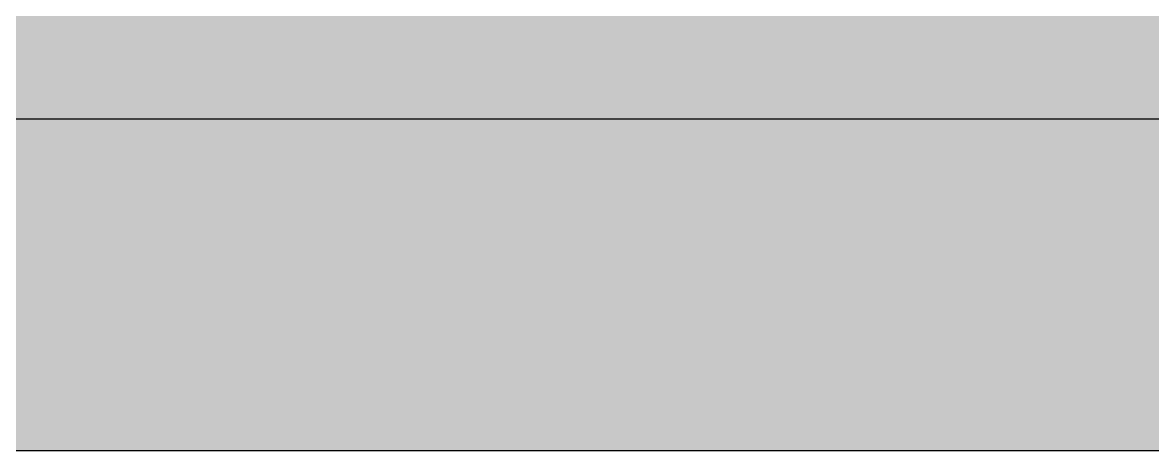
# Model space of a CAD drawing. Extents: x -109 to 1815, y -14679 to 345.
# Drawn here: x -96.362 to -94.999, y -56.16 to -55.644 of the extents above; entities that cross this region are included whole.
import ezdxf

# ---------------------------------------------------------------- set-up
doc = ezdxf.new("R2010")
doc.units = 0
doc.header["$MEASUREMENT"] = 0
doc.layers.add('COTA', color=1, linetype='CONTINUOUS')
doc.layers.add('LINHA-TELHA-VISTA', color=1, linetype='CONTINUOUS')

msp = doc.modelspace()

# ---------------------------------------------------------------- hatches: boundary and pattern name
at = {"layer": 'COTA'}
h = msp.add_hatch(dxfattribs=at)
h.set_pattern_fill('AR-CONC', color=256, scale=0.03, style=0)
h.set_pattern_definition([(50, (0, 0), (0.21517805, -0.01882564), [0.0225, -0.2475]), (355, (0, 0), (-0.0416254, 0.22565764), [0.018, -0.198]), (100.4514, (0.01793, -0.00157), (0.1735528, 0.20683186), [0.01912206, -0.21034263]), (46.1842, (0, 0.06), (0.3201723, -0.0496557), [0.03375, -0.37125]), (96.6356, (0.02668, 0.05586), (0.2803988, 0.2922354), [0.0286831, -0.3155139]), (351.1842, (0, 0.06), (0.2803986, 0.2922356), [0.027, -0.297]), (21, (0.03, 0.045), (0.17907212, -0.12078567), [0.0225, -0.2475]), (326, (0.03, 0.045), (0.0729946, 0.217545), [0.018, -0.198]), (71.4514, (0.04492, 0.03493), (0.2520668, 0.09675915), [0.01912206, -0.21034263]), (37.5, (0, 0), (0.003647957, 0.099868156), [0, -0.1956, 0, -0.201, 0, -0.19875]), (7.5, (0, 0), (0.07892086, 0.11832351), [0, -0.1146, 0, -0.1911, 0, -0.07575]), (327.5, (-0.0669, 0), (0.16014673, -0.00676646), [0, -0.075, 0, -0.234, 0, -0.3105]), (317.5, (-0.0969, 0), (0.17495585, 0.0300315), [0, -0.0975, 0, -0.1554, 0, -0.2205])])
h.paths.add_polyline_path([(-88.8003, -55.7597), (-88.8263, -55.5597), (-93.8489, -55.5597), (-93.8489, -55.6097), (-96.8489, -55.6097), (-96.8489, -55.5597), (-98.5372, -55.5597), (-98.5354, -55.7597)])
at = {"layer": 'LINHA-TELHA-VISTA', "linetype": 'Continuous'}
h = msp.add_hatch(dxfattribs=at)
h.set_pattern_fill('AR-PARQ1', color=256, scale=0.03, angle=45, style=0)
h.set_pattern_definition([(135, (-74.65825, -18.01144), (-0.509117, 0), [0.36, -0.36]), (135, (-74.61583, -17.969), (-0.509117, 0), [0.36, -0.36]), (135, (-74.5734, -17.9266), (-0.509117, 0), [0.36, -0.36]), (135, (-74.53098, -17.88416), (-0.509117, 0), [0.36, -0.36]), (135, (-74.48855, -17.84173), (-0.509117, 0), [0.36, -0.36]), (135, (-74.44612, -17.7993), (-0.509117, 0), [0.36, -0.36]), (135, (-74.4037, -17.75688), (-0.509117, 0), [0.36, -0.36]), (45, (-74.9128, -17.75688), (0.509117, 0), [0.36, -0.36]), (45, (-74.95524, -17.71445), (0.509117, 0), [0.36, -0.36]), (45, (-74.99767, -17.67202), (0.509117, 0), [0.36, -0.36]), (45, (-75.0401, -17.6296), (0.509117, 0), [0.36, -0.36]), (45, (-75.08252, -17.58717), (0.509117, 0), [0.36, -0.36]), (45, (-75.12495, -17.54475), (0.509117, 0), [0.36, -0.36]), (45, (-75.16737, -17.50232), (0.509117, 0), [0.36, -0.36])])
h.paths.add_polyline_path([(-81.7809, -56.1597), (-81.7809, -55.7597), (-84.4736, -55.7597), (-107.6852, -55.7597), (-108.6149, -55.7597), (-108.6083, -56.1597)])

# ---------------------------------------------------------------- linework, layer by layer
at = {"layer": 'COTA'}
for p, q in [((-107.6852, -55.7597), (-84.4736, -55.7597)), ((-108.6083, -56.1597), (-81.7809, -56.1597))]:
    msp.add_line(p, q, dxfattribs=at)

doc.saveas('drawing.dxf')
